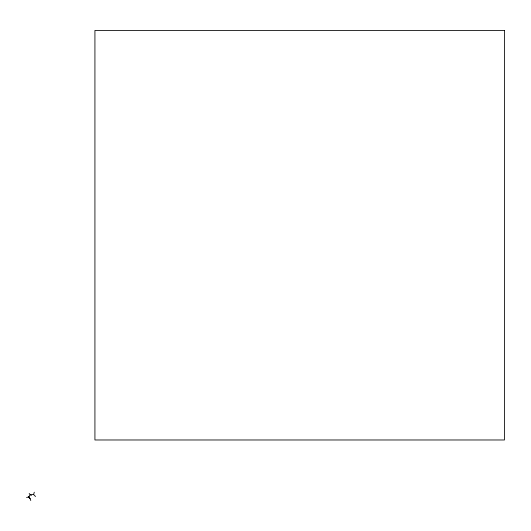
<?xml version="1.0" encoding="UTF-8"?>
<svg xmlns="http://www.w3.org/2000/svg" width="531" height="531" viewBox="0 0 531 531"><rect width="100%" height="100%" fill="white"/><g stroke="black" fill="none" stroke-linecap="round" stroke-linejoin="round"><path stroke-width="0.8" d="M35.537 496.531L33.606 494.54L34.283 492.217M26.55 497.408L28.72 497.109L30.214 494.54L33.606 494.54M29.165 493.498L31.362 495.682M28.72 497.109L30.141 498.742L30.771 500.547M28.72 496.366L30.141 498.742M504.45 30.453L94.923 30.453L94.923 439.98L504.45 439.98L504.45 30.453"/></g></svg>
